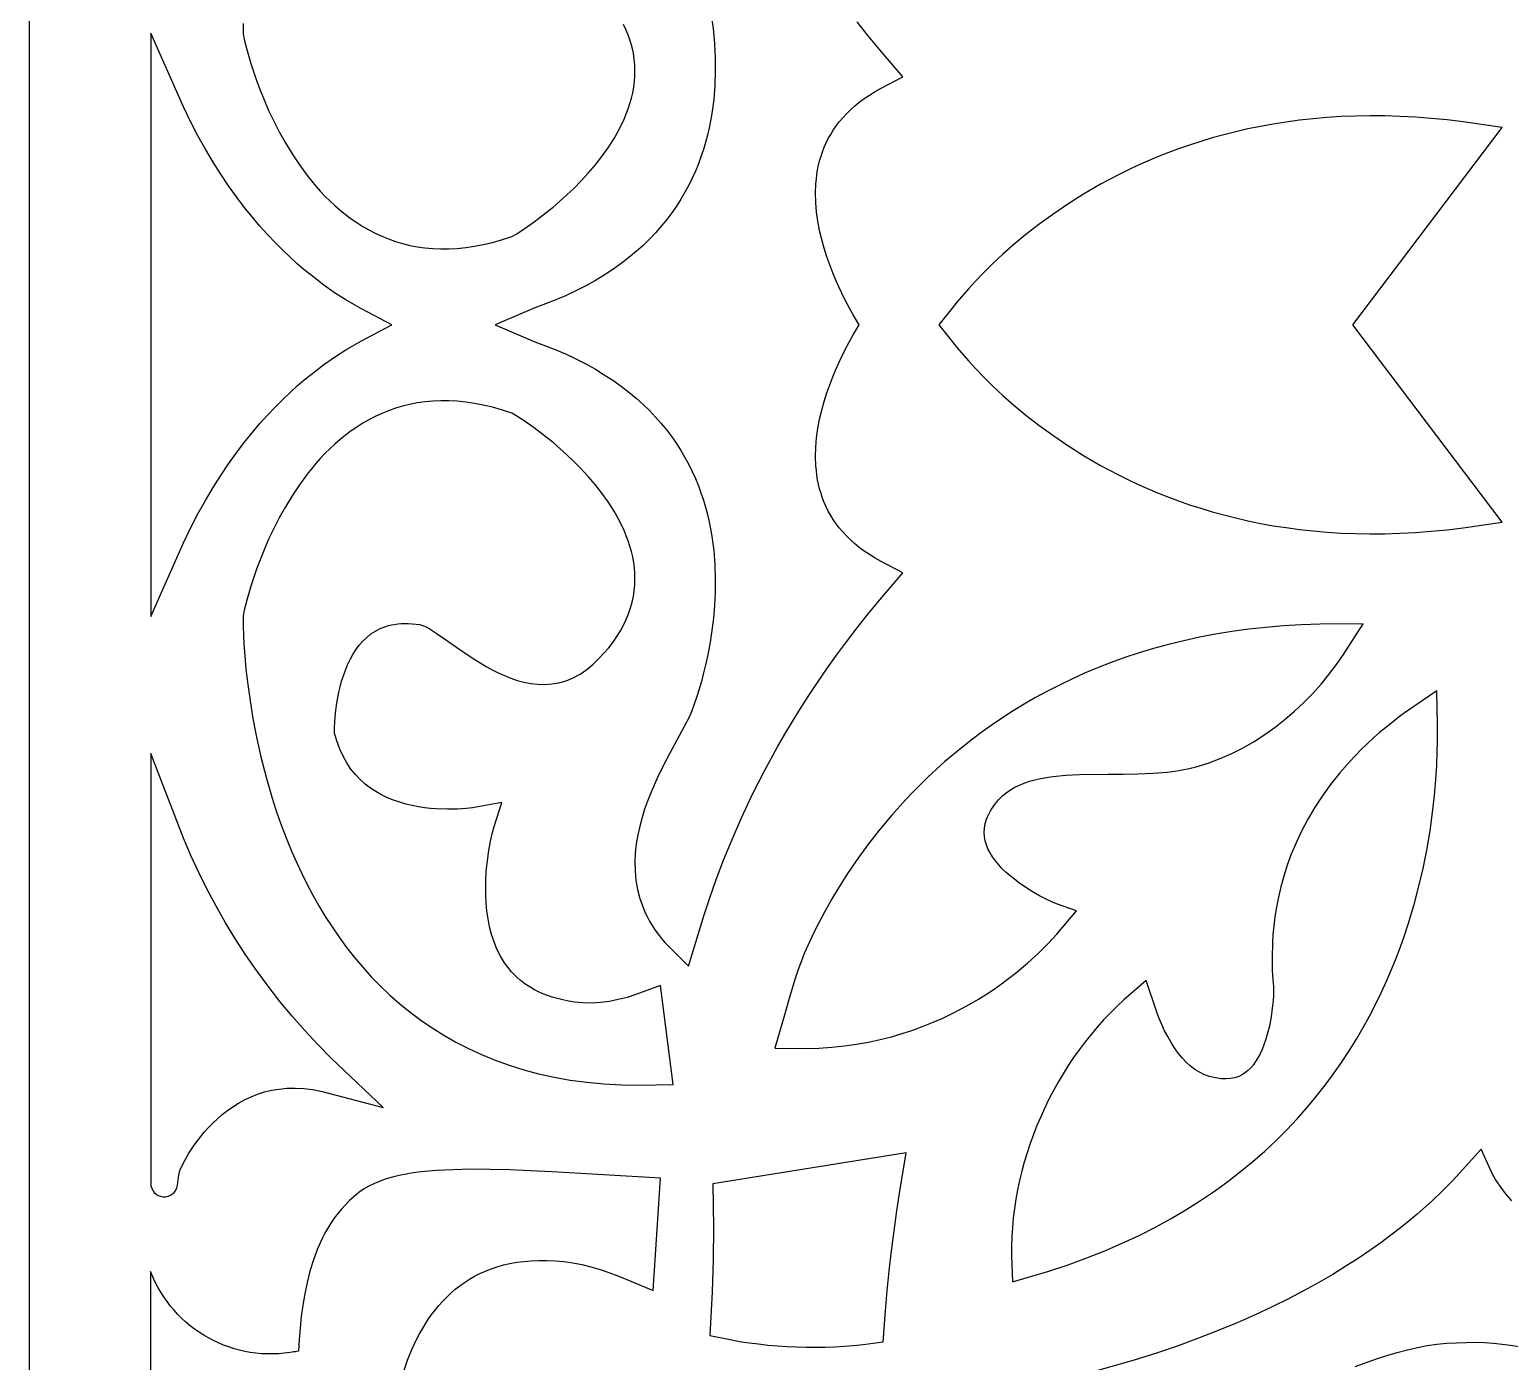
# Model space of a CAD drawing. Extents: x -1925 to 1925, y -1275 to 1275.
# Drawn here: x -1510.5 to -1345.6, y -791.6 to -643.2 of the extents above; entities that cross this region are included whole.
import ezdxf

# ---------------------------------------------------------------- set-up
doc = ezdxf.new("R2010")
doc.units = 0
doc.layers.add('LAYER_1', color=18, linetype='CONTINUOUS')

msp = doc.modelspace()

# ---------------------------------------------------------------- linework, layer by layer
at = {"layer": 'LAYER_1'}
for points in [[(-828.3, -865.46), (-1510.52, -865.46), (-1510.52, -183)], [(-1486.72, -642.53), (-1486.71, -643.64), (-1486.59, -644.33), (-1486.32, -645.44), (-1485.87, -646.98), (-1485.57, -647.9), (-1485.23, -648.89), (-1484.83, -649.95), (-1484.38, -651.06), (-1483.88, -652.22), (-1483.31, -653.41), (-1482.69, -654.62), (-1482.01, -655.85), (-1481.27, -657.08), (-1480.45, -658.3), (-1479.57, -659.49), (-1478.63, -660.65), (-1478.12, -661.22), (-1477.6, -661.77), (-1477.06, -662.31), (-1476.5, -662.83), (-1475.91, -663.34), (-1475.31, -663.82), (-1474.69, -664.29), (-1474.05, -664.73), (-1473.39, -665.15), (-1472.7, -665.54), (-1471.99, -665.91), (-1471.27, -666.24), (-1470.52, -666.55), (-1469.75, -666.82), (-1468.96, -667.06), (-1468.14, -667.26), (-1467.31, -667.42), (-1466.46, -667.54), (-1465.59, -667.63), (-1464.69, -667.66), (-1463.78, -667.66), (-1462.85, -667.61), (-1461.9, -667.51), (-1460.93, -667.37), (-1459.95, -667.18), (-1458.94, -666.93), (-1457.92, -666.64), (-1456.78, -666.26), (-1456.23, -665.96), (-1455.39, -665.43), (-1454.27, -664.64), (-1452.93, -663.61), (-1452.18, -663), (-1451.42, -662.34), (-1450.63, -661.63), (-1449.83, -660.87), (-1449.04, -660.06), (-1448.25, -659.21), (-1447.48, -658.31), (-1446.73, -657.36), (-1446.03, -656.38), (-1445.37, -655.35), (-1444.77, -654.29), (-1444.25, -653.2), (-1444.01, -652.62), (-1443.79, -652.04), (-1443.6, -651.46), (-1443.44, -650.86), (-1443.3, -650.26), (-1443.19, -649.65), (-1443.11, -649.04), (-1443.06, -648.41), (-1443.05, -647.78), (-1443.07, -647.15), (-1443.13, -646.51), (-1443.22, -645.86), (-1443.36, -645.22), (-1443.53, -644.57), (-1443.75, -643.93), (-1444.01, -643.29), (-1444.32, -642.65)], [(-1434.47, -642.06), (-1434.3, -643.42), (-1434.18, -644.85), (-1434.1, -646.33), (-1434.09, -647.85), (-1434.14, -649.4), (-1434.27, -650.99), (-1434.36, -651.77), (-1434.48, -652.57), (-1434.62, -653.38), (-1434.78, -654.18), (-1434.97, -654.98), (-1435.18, -655.79), (-1435.42, -656.59), (-1435.69, -657.39), (-1435.98, -658.19), (-1436.31, -658.99), (-1436.66, -659.78), (-1437.05, -660.56), (-1437.47, -661.34), (-1437.93, -662.11), (-1438.42, -662.88), (-1438.94, -663.64), (-1439.5, -664.38), (-1440.11, -665.12), (-1440.75, -665.85), (-1441.43, -666.56), (-1442.15, -667.26), (-1442.92, -667.95), (-1443.74, -668.63), (-1444.6, -669.29), (-1445.5, -669.94), (-1446.46, -670.57), (-1447.46, -671.18), (-1448.52, -671.77), (-1449.63, -672.34), (-1450.79, -672.89), (-1451.87, -673.34), (-1453.01, -673.78), (-1454.2, -674.23), (-1458.64, -676.12), (-1454.2, -678.01), (-1453.01, -678.46), (-1451.87, -678.9), (-1450.79, -679.35), (-1449.63, -679.9), (-1448.52, -680.47), (-1447.46, -681.06), (-1446.46, -681.68), (-1445.5, -682.3), (-1444.6, -682.95), (-1443.74, -683.61), (-1442.92, -684.29), (-1442.15, -684.98), (-1441.43, -685.68), (-1440.75, -686.39), (-1440.11, -687.12), (-1439.5, -687.86), (-1438.94, -688.61), (-1438.42, -689.36), (-1437.93, -690.13), (-1437.47, -690.9), (-1437.05, -691.68), (-1436.66, -692.46), (-1436.31, -693.25), (-1435.98, -694.05), (-1435.69, -694.85), (-1435.42, -695.65), (-1435.18, -696.45), (-1434.97, -697.26), (-1434.78, -698.06), (-1434.62, -698.86), (-1434.48, -699.67), (-1434.36, -700.47), (-1434.27, -701.25), (-1434.14, -702.84), (-1434.09, -704.4), (-1434.1, -705.91), (-1434.18, -707.39), (-1434.3, -708.82), (-1434.47, -710.18), (-1434.67, -711.49), (-1434.9, -712.71), (-1435.14, -713.86), (-1435.39, -714.91), (-1435.64, -715.85), (-1436.12, -717.44), (-1436.48, -718.52), (-1436.67, -719.04), (-1436.83, -719.42), (-1437.02, -719.84), (-1437.55, -720.87), (-1438.95, -723.44), (-1439.74, -724.95), (-1440.53, -726.56), (-1440.92, -727.42), (-1441.29, -728.29), (-1441.64, -729.19), (-1441.97, -730.11), (-1442.26, -731.04), (-1442.52, -732), (-1442.73, -732.97), (-1442.9, -733.96), (-1443.01, -734.95), (-1443.06, -735.96), (-1443.04, -736.98), (-1442.94, -738.01), (-1442.77, -739.03), (-1442.5, -740.05), (-1442.15, -741.05), (-1441.93, -741.57), (-1441.69, -742.07), (-1441.43, -742.57), (-1441.13, -743.06), (-1440.82, -743.54), (-1440.47, -744.02), (-1440.1, -744.49), (-1439.7, -744.96), (-1439.28, -745.41), (-1437.08, -747.59), (-1435.33, -741.87), (-1434.7, -739.98), (-1433.98, -737.94), (-1433.16, -735.77), (-1432.23, -733.47), (-1431.17, -731.05), (-1429.97, -728.51), (-1429.33, -727.21), (-1428.64, -725.88), (-1427.92, -724.53), (-1427.15, -723.15), (-1426.35, -721.75), (-1425.5, -720.33), (-1424.61, -718.89), (-1423.67, -717.43), (-1422.69, -715.96), (-1421.66, -714.46), (-1420.58, -712.95), (-1419.46, -711.43), (-1418.28, -709.89), (-1417.04, -708.34), (-1415.76, -706.77), (-1413.18, -703.75), (-1415.6, -702.5), (-1416.27, -702.12), (-1416.9, -701.73), (-1417.49, -701.33), (-1418.04, -700.92), (-1418.56, -700.5), (-1419.04, -700.08), (-1419.48, -699.64), (-1419.89, -699.2), (-1420.27, -698.75), (-1420.62, -698.29), (-1420.94, -697.82), (-1421.23, -697.35), (-1421.5, -696.88), (-1421.74, -696.4), (-1421.95, -695.91), (-1422.15, -695.42), (-1422.31, -694.92), (-1422.46, -694.41), (-1422.58, -693.91), (-1422.69, -693.4), (-1422.77, -692.88), (-1422.83, -692.36), (-1422.88, -691.85), (-1422.92, -690.79), (-1422.89, -689.74), (-1422.8, -688.7), (-1422.65, -687.66), (-1422.46, -686.63), (-1422.22, -685.63), (-1421.95, -684.65), (-1421.66, -683.7), (-1421.34, -682.79), (-1421.01, -681.93), (-1420.67, -681.11), (-1420.33, -680.36), (-1419.68, -679.01), (-1419.12, -677.97), (-1418.71, -677.25), (-1418.04, -676.12), (-1418.71, -674.99), (-1419.12, -674.27), (-1419.68, -673.23), (-1420.33, -671.88), (-1420.67, -671.13), (-1421.01, -670.31), (-1421.34, -669.45), (-1421.66, -668.54), (-1421.95, -667.59), (-1422.22, -666.61), (-1422.46, -665.61), (-1422.65, -664.58), (-1422.8, -663.55), (-1422.89, -662.5), (-1422.92, -661.45), (-1422.88, -660.39), (-1422.83, -659.88), (-1422.77, -659.36), (-1422.69, -658.85), (-1422.58, -658.33), (-1422.46, -657.83), (-1422.31, -657.32), (-1422.15, -656.83), (-1421.95, -656.33), (-1421.74, -655.84), (-1421.5, -655.36), (-1421.23, -654.89), (-1420.94, -654.42), (-1420.62, -653.95), (-1420.27, -653.5), (-1419.89, -653.04), (-1419.48, -652.6), (-1419.04, -652.16), (-1418.56, -651.74), (-1418.04, -651.32), (-1417.49, -650.91), (-1416.9, -650.51), (-1416.27, -650.12), (-1415.6, -649.74), (-1413.18, -648.49), (-1415.76, -645.47), (-1417.04, -643.9), (-1418.28, -642.35)], [(-1345.31, -773.76), (-1346.02, -772.92), (-1346.62, -772.1), (-1347.12, -771.35), (-1347.5, -770.68), (-1348.74, -768), (-1351.13, -770.65), (-1351.92, -771.5), (-1352.96, -772.56), (-1354.26, -773.8), (-1355.86, -775.22), (-1356.75, -775.97), (-1357.73, -776.76), (-1358.79, -777.58), (-1359.92, -778.41), (-1361.14, -779.27), (-1362.43, -780.15), (-1363.81, -781.04), (-1365.28, -781.94), (-1366.83, -782.84), (-1368.46, -783.75), (-1370.19, -784.66), (-1372.01, -785.56), (-1373.92, -786.46), (-1375.93, -787.34), (-1378.03, -788.21), (-1380.22, -789.06), (-1382.52, -789.89), (-1384.92, -790.7), (-1387.42, -791.48), (-1392.64, -792.97)], [(-1362.79, -792.2), (-1360.4, -791.35), (-1359.23, -790.98), (-1358.08, -790.63), (-1356.95, -790.33), (-1355.84, -790.08), (-1354.75, -789.88), (-1353.68, -789.73), (-1352.57, -789.62), (-1351.48, -789.55), (-1350.41, -789.52), (-1349.37, -789.51), (-1348.35, -789.54), (-1347.36, -789.61), (-1346.4, -789.7), (-1345.46, -789.82), (-1344.54, -789.97), (-1343.65, -790.14), (-1342.78, -790.35), (-1341.94, -790.57), (-1341.11, -790.82), (-1340.31, -791.1), (-1339.54, -791.39), (-1338.78, -791.71)]]:
    msp.add_lwpolyline(points, dxfattribs=at)
for points in [[(-1497.02, -643.63), (-1497.02, -701.39), (-1497.02, -708.61), (-1493.37, -700.43), (-1492.57, -698.77), (-1491.75, -697.19), (-1490.92, -695.69), (-1490.07, -694.25), (-1489.21, -692.9), (-1488.34, -691.61), (-1487.47, -690.39), (-1486.6, -689.24), (-1485.73, -688.16), (-1484.86, -687.13), (-1484, -686.18), (-1483.15, -685.28), (-1482.31, -684.44), (-1481.49, -683.65), (-1480.68, -682.93), (-1479.9, -682.25), (-1479.15, -681.64), (-1477.71, -680.54), (-1476.41, -679.64), (-1475.27, -678.91), (-1474.3, -678.34), (-1473.52, -677.91), (-1470.15, -676.12), (-1473.52, -674.33), (-1474.3, -673.9), (-1475.27, -673.33), (-1476.41, -672.61), (-1477.71, -671.7), (-1479.15, -670.6), (-1479.9, -669.99), (-1480.68, -669.31), (-1481.49, -668.59), (-1482.31, -667.8), (-1483.15, -666.96), (-1484, -666.06), (-1484.86, -665.11), (-1485.73, -664.08), (-1486.6, -663), (-1487.47, -661.85), (-1488.34, -660.63), (-1489.21, -659.34), (-1490.07, -657.99), (-1490.92, -656.56), (-1491.75, -655.05), (-1492.57, -653.47), (-1493.37, -651.81)], [(-1352.53, -653.29), (-1354.31, -653.11), (-1356.06, -652.98), (-1357.78, -652.89), (-1359.47, -652.84), (-1361.12, -652.83), (-1362.75, -652.86), (-1364.35, -652.92), (-1365.92, -653.02), (-1367.46, -653.15), (-1368.97, -653.32), (-1370.45, -653.52), (-1371.9, -653.74), (-1373.33, -654), (-1374.72, -654.29), (-1376.08, -654.6), (-1377.41, -654.93), (-1378.72, -655.29), (-1379.99, -655.68), (-1381.24, -656.08), (-1382.46, -656.5), (-1383.64, -656.95), (-1384.8, -657.41), (-1385.93, -657.88), (-1387.03, -658.37), (-1388.1, -658.88), (-1389.15, -659.4), (-1391.15, -660.46), (-1393.04, -661.56), (-1394.81, -662.68), (-1396.48, -663.81), (-1398.03, -664.95), (-1399.47, -666.07), (-1400.8, -667.18), (-1402.03, -668.26), (-1403.14, -669.3), (-1404.15, -670.3), (-1405.05, -671.23), (-1405.86, -672.1), (-1407.13, -673.56), (-1407.99, -674.62), (-1409.18, -676.12), (-1407.99, -677.62), (-1407.13, -678.68), (-1405.86, -680.14), (-1405.05, -681.01), (-1404.15, -681.94), (-1403.14, -682.94), (-1402.03, -683.98), (-1400.8, -685.06), (-1399.47, -686.17), (-1398.03, -687.29), (-1396.48, -688.43), (-1394.81, -689.56), (-1393.04, -690.68), (-1391.15, -691.78), (-1389.15, -692.84), (-1388.1, -693.36), (-1387.03, -693.87), (-1385.93, -694.36), (-1384.8, -694.83), (-1383.64, -695.29), (-1382.46, -695.74), (-1381.24, -696.16), (-1379.99, -696.56), (-1378.72, -696.95), (-1377.41, -697.31), (-1376.08, -697.64), (-1374.72, -697.96), (-1373.33, -698.24), (-1371.9, -698.5), (-1370.45, -698.72), (-1368.97, -698.92), (-1367.46, -699.09), (-1365.92, -699.22), (-1364.35, -699.32), (-1362.75, -699.38), (-1361.12, -699.41), (-1359.47, -699.4), (-1357.78, -699.35), (-1356.06, -699.26), (-1354.31, -699.13), (-1352.53, -698.95), (-1350.73, -698.73), (-1346.39, -698.11), (-1363.05, -676.12), (-1346.39, -654.13), (-1350.73, -653.51)], [(-1486.72, -709.71), (-1486.64, -711.69), (-1486.54, -713.01), (-1486.4, -714.51), (-1486.21, -716.19), (-1485.95, -718.02), (-1485.63, -719.98), (-1485.23, -722.07), (-1484.74, -724.25), (-1484.16, -726.52), (-1483.48, -728.85), (-1483.1, -730.04), (-1482.69, -731.24), (-1482.25, -732.44), (-1481.79, -733.65), (-1481.28, -734.86), (-1480.75, -736.07), (-1480.19, -737.28), (-1479.58, -738.49), (-1478.95, -739.69), (-1478.27, -740.88), (-1477.56, -742.06), (-1476.81, -743.22), (-1476.02, -744.37), (-1475.18, -745.51), (-1474.31, -746.62), (-1473.39, -747.71), (-1472.43, -748.77), (-1471.42, -749.81), (-1470.37, -750.81), (-1469.26, -751.78), (-1468.11, -752.72), (-1466.91, -753.62), (-1465.66, -754.48), (-1464.36, -755.29), (-1463.01, -756.06), (-1461.61, -756.78), (-1460.15, -757.45), (-1458.64, -758.07), (-1457.07, -758.63), (-1455.45, -759.14), (-1453.78, -759.58), (-1452.05, -759.96), (-1450.26, -760.28), (-1448.41, -760.53), (-1446.51, -760.71), (-1444.55, -760.82), (-1442.53, -760.86), (-1438.8, -760.79), (-1440.21, -749.73), (-1442.96, -750.76), (-1443.92, -751.07), (-1444.91, -751.32), (-1445.9, -751.51), (-1446.89, -751.64), (-1447.88, -751.7), (-1448.86, -751.68), (-1449.33, -751.65), (-1449.8, -751.59), (-1450.46, -751.48), (-1451.09, -751.36), (-1451.69, -751.21), (-1452.26, -751.05), (-1452.79, -750.86), (-1453.3, -750.66), (-1453.79, -750.45), (-1454.24, -750.22), (-1454.67, -749.97), (-1455.08, -749.71), (-1455.46, -749.44), (-1455.83, -749.16), (-1456.17, -748.86), (-1456.49, -748.55), (-1456.79, -748.23), (-1457.07, -747.9), (-1457.34, -747.56), (-1457.59, -747.2), (-1457.82, -746.84), (-1458.03, -746.48), (-1458.43, -745.69), (-1458.75, -744.89), (-1459.03, -744.05), (-1459.25, -743.2), (-1459.42, -742.33), (-1459.55, -741.45), (-1459.63, -740.57), (-1459.67, -739.69), (-1459.68, -738.82), (-1459.66, -737.98), (-1459.62, -737.15), (-1459.55, -736.36), (-1459.46, -735.61), (-1459.36, -734.91), (-1459.14, -733.66), (-1458.92, -732.68), (-1458.75, -732.03), (-1457.9, -729.35), (-1461.14, -729.94), (-1461.87, -730.02), (-1462.82, -730.08), (-1463.93, -730.11), (-1465.19, -730.06), (-1465.84, -730.01), (-1466.51, -729.93), (-1467.19, -729.83), (-1467.88, -729.7), (-1468.58, -729.53), (-1469.27, -729.33), (-1469.95, -729.09), (-1470.62, -728.82), (-1471.28, -728.5), (-1471.92, -728.14), (-1472.53, -727.74), (-1473.12, -727.29), (-1473.68, -726.79), (-1474.21, -726.23), (-1474.7, -725.62), (-1475.16, -724.94), (-1475.57, -724.2), (-1475.95, -723.39), (-1476.28, -722.48), (-1476.42, -722.01), (-1476.52, -721.61), (-1476.53, -721.53), (-1476.53, -721.06), (-1476.5, -720.31), (-1476.43, -719.37), (-1476.28, -718.28), (-1476.06, -717.07), (-1475.91, -716.46), (-1475.74, -715.84), (-1475.55, -715.22), (-1475.32, -714.6), (-1475.07, -714), (-1474.79, -713.41), (-1474.48, -712.85), (-1474.14, -712.32), (-1473.77, -711.82), (-1473.37, -711.36), (-1472.94, -710.95), (-1472.47, -710.57), (-1471.97, -710.25), (-1471.43, -709.97), (-1470.82, -709.73), (-1470.52, -709.64), (-1470.2, -709.56), (-1469.85, -709.5), (-1469.49, -709.45), (-1469.12, -709.42), (-1468.73, -709.4), (-1468.32, -709.4), (-1467.89, -709.43), (-1467.44, -709.47), (-1467.01, -709.53), (-1466.83, -709.57), (-1466.62, -709.65), (-1466.33, -709.78), (-1466, -709.96), (-1465.19, -710.47), (-1464.26, -711.1), (-1462.1, -712.62), (-1460.9, -713.42), (-1459.64, -714.19), (-1458.97, -714.56), (-1458.29, -714.9), (-1457.6, -715.21), (-1456.89, -715.5), (-1456.17, -715.74), (-1455.42, -715.94), (-1454.67, -716.09), (-1453.89, -716.18), (-1453.11, -716.2), (-1452.31, -716.14), (-1451.52, -716), (-1450.72, -715.78), (-1449.94, -715.46), (-1449.17, -715.04), (-1448.42, -714.53), (-1447.71, -713.93), (-1447.07, -713.32), (-1446.5, -712.71), (-1445.97, -712.1), (-1445.49, -711.48), (-1445.06, -710.86), (-1444.66, -710.23), (-1444.32, -709.59), (-1444.01, -708.95), (-1443.75, -708.31), (-1443.53, -707.67), (-1443.36, -707.02), (-1443.22, -706.38), (-1443.13, -705.73), (-1443.07, -705.09), (-1443.05, -704.46), (-1443.06, -703.83), (-1443.11, -703.2), (-1443.19, -702.59), (-1443.3, -701.98), (-1443.44, -701.38), (-1443.6, -700.78), (-1443.79, -700.2), (-1444.01, -699.62), (-1444.25, -699.04), (-1444.77, -697.95), (-1445.37, -696.89), (-1446.03, -695.86), (-1446.73, -694.88), (-1447.48, -693.93), (-1448.25, -693.03), (-1449.04, -692.18), (-1449.83, -691.37), (-1450.63, -690.61), (-1451.42, -689.9), (-1452.18, -689.24), (-1452.93, -688.63), (-1454.27, -687.6), (-1455.39, -686.81), (-1456.23, -686.28), (-1456.78, -685.98), (-1457.92, -685.6), (-1458.94, -685.31), (-1459.95, -685.06), (-1460.93, -684.87), (-1461.9, -684.73), (-1462.85, -684.63), (-1463.78, -684.58), (-1464.69, -684.58), (-1465.59, -684.61), (-1466.46, -684.7), (-1467.31, -684.82), (-1468.14, -684.98), (-1468.96, -685.18), (-1469.75, -685.42), (-1470.52, -685.69), (-1471.27, -686), (-1471.99, -686.33), (-1472.7, -686.7), (-1473.39, -687.09), (-1474.05, -687.51), (-1474.69, -687.95), (-1475.31, -688.42), (-1475.91, -688.9), (-1476.5, -689.41), (-1477.06, -689.93), (-1477.6, -690.47), (-1478.12, -691.02), (-1478.63, -691.59), (-1479.57, -692.75), (-1480.45, -693.94), (-1481.27, -695.16), (-1482.01, -696.39), (-1482.69, -697.62), (-1483.31, -698.83), (-1483.88, -700.02), (-1484.38, -701.18), (-1484.83, -702.29), (-1485.23, -703.35), (-1485.57, -704.34), (-1485.87, -705.26), (-1486.32, -706.8), (-1486.59, -707.91), (-1486.71, -708.6)], [(-1426.34, -752.9), (-1427.46, -756.74), (-1424, -756.77), (-1422.54, -756.72), (-1421.11, -756.63), (-1419.71, -756.48), (-1418.35, -756.29), (-1417.02, -756.05), (-1415.73, -755.77), (-1414.47, -755.45), (-1413.25, -755.1), (-1412.07, -754.71), (-1410.92, -754.29), (-1409.8, -753.84), (-1408.72, -753.37), (-1407.68, -752.87), (-1406.67, -752.35), (-1405.71, -751.82), (-1404.77, -751.27), (-1403.88, -750.71), (-1403.02, -750.14), (-1402.2, -749.56), (-1401.41, -748.98), (-1400.66, -748.4), (-1399.28, -747.24), (-1398.04, -746.11), (-1396.95, -745.03), (-1396.01, -744.01), (-1393.83, -741.44), (-1396.08, -740.65), (-1396.5, -740.47), (-1397.14, -740.16), (-1397.94, -739.75), (-1398.84, -739.23), (-1399.8, -738.61), (-1400.28, -738.27), (-1400.76, -737.91), (-1401.22, -737.53), (-1401.67, -737.14), (-1402.1, -736.73), (-1402.5, -736.3), (-1402.86, -735.87), (-1403.18, -735.42), (-1403.47, -734.97), (-1403.7, -734.52), (-1403.88, -734.07), (-1404.02, -733.61), (-1404.1, -733.16), (-1404.13, -732.7), (-1404.1, -732.22), (-1404.01, -731.7), (-1403.95, -731.47), (-1403.86, -731.2), (-1403.75, -730.93), (-1403.62, -730.65), (-1403.46, -730.37), (-1403.29, -730.08), (-1402.85, -729.45), (-1402.48, -729.01), (-1402.08, -728.62), (-1401.66, -728.26), (-1401.2, -727.95), (-1400.72, -727.66), (-1400.2, -727.41), (-1399.65, -727.18), (-1399.07, -726.99), (-1398.46, -726.82), (-1397.82, -726.67), (-1397.16, -726.55), (-1396.48, -726.45), (-1395.02, -726.31), (-1393.5, -726.24), (-1390.29, -726.2), (-1388.65, -726.19), (-1387, -726.17), (-1385.34, -726.1), (-1383.7, -725.96), (-1382.88, -725.85), (-1382.07, -725.72), (-1381.27, -725.56), (-1380.48, -725.36), (-1379.14, -724.95), (-1377.81, -724.45), (-1376.52, -723.89), (-1375.26, -723.25), (-1374.04, -722.54), (-1372.85, -721.78), (-1371.7, -720.96), (-1370.59, -720.08), (-1369.52, -719.16), (-1368.49, -718.2), (-1367.51, -717.2), (-1366.57, -716.16), (-1365.69, -715.09), (-1364.86, -713.99), (-1364.07, -712.87), (-1361.88, -709.43), (-1366.72, -709.48), (-1368.76, -709.55), (-1370.77, -709.67), (-1372.72, -709.83), (-1374.64, -710.04), (-1376.51, -710.3), (-1378.34, -710.6), (-1380.13, -710.94), (-1381.87, -711.32), (-1383.58, -711.74), (-1385.24, -712.19), (-1386.86, -712.68), (-1388.44, -713.2), (-1389.98, -713.75), (-1391.48, -714.34), (-1392.94, -714.95), (-1394.36, -715.59), (-1395.74, -716.26), (-1397.08, -716.95), (-1398.39, -717.66), (-1399.66, -718.39), (-1400.89, -719.14), (-1402.08, -719.91), (-1403.24, -720.7), (-1404.36, -721.49), (-1405.44, -722.31), (-1406.49, -723.13), (-1407.51, -723.96), (-1408.49, -724.8), (-1409.43, -725.65), (-1410.35, -726.5), (-1411.23, -727.35), (-1412.07, -728.21), (-1412.89, -729.07), (-1414.42, -730.77), (-1415.83, -732.45), (-1417.12, -734.11), (-1418.29, -735.72), (-1419.35, -737.27), (-1420.3, -738.76), (-1421.14, -740.17), (-1421.89, -741.48), (-1422.53, -742.68), (-1423.07, -743.77), (-1423.53, -744.73), (-1424.18, -746.19), (-1424.5, -746.99), (-1424.86, -747.98), (-1425.2, -748.98), (-1425.79, -750.95)], [(-1400.97, -782.78), (-1396.91, -781.57), (-1394.76, -780.86), (-1392.68, -780.1), (-1390.67, -779.3), (-1388.73, -778.47), (-1386.85, -777.59), (-1385.04, -776.67), (-1383.3, -775.72), (-1381.63, -774.73), (-1380.01, -773.71), (-1378.46, -772.66), (-1376.97, -771.58), (-1375.54, -770.48), (-1374.17, -769.35), (-1372.85, -768.19), (-1371.59, -767.01), (-1370.39, -765.82), (-1369.24, -764.6), (-1368.15, -763.37), (-1367.11, -762.12), (-1366.12, -760.86), (-1365.17, -759.59), (-1364.28, -758.32), (-1363.43, -757.03), (-1362.63, -755.74), (-1361.87, -754.44), (-1361.16, -753.15), (-1360.49, -751.85), (-1359.86, -750.55), (-1359.27, -749.26), (-1358.72, -747.97), (-1358.2, -746.69), (-1357.72, -745.42), (-1357.27, -744.16), (-1356.86, -742.91), (-1356.48, -741.68), (-1356.13, -740.46), (-1355.81, -739.25), (-1355.25, -736.91), (-1354.79, -734.66), (-1354.43, -732.5), (-1354.14, -730.47), (-1353.93, -728.56), (-1353.78, -726.8), (-1353.68, -725.2), (-1353.63, -723.76), (-1353.6, -722.51), (-1353.61, -720.65), (-1353.67, -716.89), (-1356.84, -719.07), (-1357.68, -719.67), (-1358.48, -720.29), (-1359.26, -720.91), (-1360.01, -721.53), (-1360.74, -722.16), (-1361.43, -722.8), (-1362.1, -723.44), (-1363.34, -724.73), (-1364.48, -726.03), (-1365.53, -727.34), (-1366.47, -728.65), (-1367.32, -729.96), (-1368.08, -731.27), (-1368.76, -732.56), (-1369.36, -733.85), (-1369.89, -735.11), (-1370.34, -736.35), (-1370.73, -737.56), (-1371.05, -738.75), (-1371.33, -739.9), (-1371.54, -741.01), (-1371.72, -742.08), (-1371.85, -743.1), (-1371.94, -744.07), (-1372, -745), (-1372.04, -746.64), (-1372.01, -748.04), (-1371.94, -749.13), (-1371.88, -749.86), (-1371.86, -750.17), (-1371.89, -750.79), (-1371.93, -751.45), (-1372.01, -752.28), (-1372.15, -753.23), (-1372.34, -754.26), (-1372.61, -755.33), (-1372.76, -755.85), (-1372.94, -756.37), (-1373.15, -756.87), (-1373.37, -757.35), (-1373.61, -757.8), (-1373.87, -758.22), (-1374.15, -758.61), (-1374.45, -758.95), (-1374.76, -759.26), (-1375.1, -759.52), (-1375.45, -759.73), (-1375.82, -759.91), (-1376.23, -760.04), (-1376.67, -760.12), (-1377.17, -760.16), (-1377.72, -760.14), (-1378.34, -760.05), (-1379.03, -759.87), (-1379.3, -759.79), (-1379.56, -759.69), (-1380.12, -759.42), (-1380.63, -759.1), (-1381.13, -758.72), (-1381.61, -758.28), (-1382.06, -757.8), (-1382.5, -757.27), (-1382.91, -756.69), (-1383.3, -756.08), (-1383.67, -755.44), (-1384.01, -754.78), (-1384.32, -754.1), (-1384.61, -753.41), (-1384.87, -752.73), (-1386.06, -749.17), (-1388.54, -751.34), (-1389.31, -752.06), (-1390.07, -752.81), (-1390.81, -753.58), (-1391.52, -754.38), (-1392.21, -755.2), (-1392.88, -756.04), (-1393.53, -756.9), (-1394.15, -757.77), (-1394.75, -758.67), (-1395.32, -759.58), (-1395.87, -760.51), (-1396.4, -761.46), (-1396.9, -762.41), (-1397.37, -763.38), (-1397.82, -764.37), (-1398.24, -765.36), (-1398.64, -766.36), (-1399, -767.37), (-1399.34, -768.39), (-1399.65, -769.42), (-1399.93, -770.45), (-1400.18, -771.49), (-1400.41, -772.53), (-1400.6, -773.57), (-1400.76, -774.61), (-1400.89, -775.66), (-1400.98, -776.71), (-1401.05, -777.75), (-1401.08, -778.79), (-1401.08, -779.83)], [(-1412.81, -768.38), (-1434.35, -771.83), (-1434.3, -776.71), (-1434.34, -780.29), (-1434.45, -783.87), (-1434.71, -788.76), (-1432.42, -789.21), (-1431.38, -789.4), (-1430.33, -789.56), (-1429.28, -789.69), (-1428.22, -789.81), (-1427.16, -789.9), (-1426.1, -789.98), (-1425.04, -790.02), (-1423.98, -790.05), (-1422.91, -790.06), (-1421.85, -790.04), (-1420.79, -790), (-1419.73, -789.93), (-1418.67, -789.85), (-1417.62, -789.74), (-1415.37, -789.46), (-1415.11, -785.99), (-1414.92, -783.76), (-1414.7, -781.53), (-1414.45, -779.31), (-1414.17, -777.08), (-1413.86, -774.87), (-1413.52, -772.65)]]:
    msp.add_lwpolyline(points, close=True, dxfattribs=at)
msp.add_lwpolyline([(-1497.02, -723.89), (-1497.02, -771.79, 0.932833), (-1494.04, -772), (-1493.91, -771.09), (-1493.85, -770.68), (-1493.78, -770.37), (-1493.75, -770.27), (-1493.56, -769.86), (-1493.23, -769.23), (-1492.76, -768.44), (-1492.16, -767.53), (-1491.81, -767.06), (-1491.43, -766.57), (-1491.02, -766.07), (-1490.57, -765.57), (-1490.09, -765.08), (-1489.58, -764.59), (-1489.04, -764.12), (-1488.46, -763.67), (-1487.85, -763.25), (-1487.22, -762.85), (-1486.55, -762.48), (-1485.84, -762.15), (-1485.11, -761.86), (-1484.34, -761.61), (-1483.54, -761.42), (-1482.7, -761.28), (-1481.83, -761.19), (-1480.91, -761.17), (-1479.95, -761.22), (-1478.95, -761.34), (-1477.9, -761.54), (-1471.12, -763.33), (-1476.9, -757.83), (-1478.4, -756.31), (-1479.85, -754.75), (-1481.26, -753.15), (-1482.62, -751.51), (-1483.94, -749.83), (-1485.2, -748.11), (-1486.42, -746.36), (-1487.58, -744.58), (-1488.68, -742.76), (-1489.74, -740.92), (-1490.73, -739.06), (-1491.67, -737.17), (-1492.55, -735.26), (-1493.36, -733.33)], format="xyb", close=True, dxfattribs=at)
msp.add_lwpolyline([(-1468.82, -792.72), (-1468.39, -791.5), (-1467.9, -790.31), (-1467.34, -789.13), (-1467.05, -788.56), (-1466.73, -788), (-1466.4, -787.45), (-1466.05, -786.91), (-1465.68, -786.39), (-1465.29, -785.88), (-1464.89, -785.39), (-1464.46, -784.92), (-1464.02, -784.46), (-1463.56, -784.02), (-1463.08, -783.6), (-1462.58, -783.21), (-1462.05, -782.83), (-1461.5, -782.48), (-1460.94, -782.15), (-1460.34, -781.84), (-1459.72, -781.57), (-1459.08, -781.31), (-1458.41, -781.09), (-1457.71, -780.89), (-1456.98, -780.72), (-1456.22, -780.59), (-1455.43, -780.49), (-1454.61, -780.42), (-1453.75, -780.39), (-1452.86, -780.39), (-1451.93, -780.43), (-1450.98, -780.52), (-1449.96, -780.66), (-1448.95, -780.85), (-1447.95, -781.1), (-1446.94, -781.39), (-1445.94, -781.73), (-1444.94, -782.1), (-1443.95, -782.5), (-1441, -783.75), (-1440.19, -771.2), (-1447.18, -770.8), (-1452.29, -770.51), (-1454.71, -770.39), (-1457.02, -770.3), (-1459.23, -770.25), (-1461.33, -770.23), (-1463.32, -770.27), (-1465.18, -770.36), (-1466.92, -770.52), (-1467.76, -770.63), (-1468.56, -770.77), (-1469.33, -770.92), (-1470.06, -771.1), (-1470.77, -771.3), (-1471.45, -771.54), (-1472.09, -771.8), (-1472.71, -772.1), (-1473.29, -772.44), (-1473.82, -772.82), (-1474.35, -773.25), (-1474.85, -773.7), (-1475.32, -774.17), (-1475.76, -774.66), (-1476.18, -775.16), (-1476.57, -775.69), (-1476.94, -776.23), (-1477.28, -776.78), (-1477.6, -777.34), (-1477.9, -777.93), (-1478.43, -779.1), (-1478.88, -780.32), (-1479.27, -781.57), (-1479.59, -782.83), (-1479.85, -784.1), (-1480.07, -785.38), (-1480.24, -786.65), (-1480.38, -787.92), (-1480.49, -789.18), (-1480.56, -790.48), (-1480.98, -790.56), (-1480.85, -790.53, -0.366029), (-1497.03, -781.6), (-1497.02, -832.01, 0.891457)], format="xyb", dxfattribs=at)

doc.saveas('drawing.dxf')
